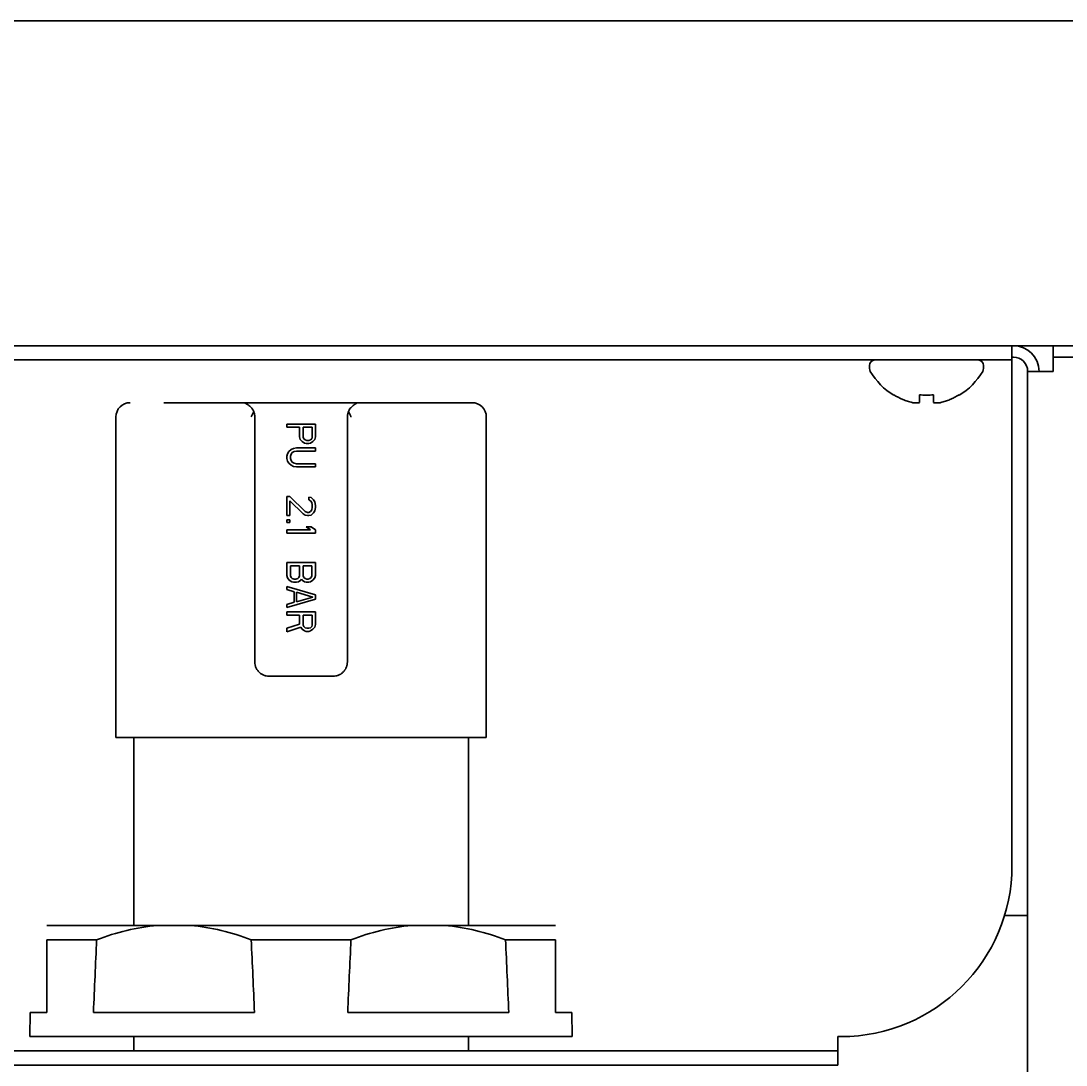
# Model space of a CAD drawing. Header units: inches. Extents: x 885 to 6823, y 710 to 5493.
# Drawn here: x 6583.1 to 6656.5, y 2304.4 to 2377.7 of the extents above; entities that cross this region are included whole.
import ezdxf

# ---------------------------------------------------------------- set-up
doc = ezdxf.new("R2010")
doc.units = ezdxf.units.IN
doc.layers.add('1', color=7, linetype='Continuous', true_color=0xffffff)

msp = doc.modelspace()

# ---------------------------------------------------------------- linework, layer by layer
at = {"layer": '1', "color": 7, "linetype": 'Continuous', "lineweight": 35}
for p, q in [((6797.858, 2377.656), (6195.658, 2377.656)), ((6178.758, 2354.856), (6814.758, 2354.856)), ((6652.658, 2353.856), (6652.658, 2354.856)), ((6655.558, 2354.056), (6655.558, 2354.856)), ((6648.658, 2353.856), (6565.151, 2353.856)), ((6652.658, 2353.856), (6648.658, 2353.856)), ((6652.758, 2354.056), (6652.658, 2354.056)), ((6652.658, 2352.856), (6652.658, 2353.856)), ((6657.858, 2354.056), (6655.558, 2354.056)), ((6655.558, 2353.056), (6655.558, 2354.056)), ((6642.658, 2353.456), (6642.658, 2353.256)), ((6650.658, 2353.256), (6650.658, 2353.456)), ((6653.758, 2353.056), (6655.558, 2353.056)), ((6653.758, 2282.088), (6653.758, 2353.056)), ((6652.658, 2318.356), (6652.658, 2352.856)), ((6644.358, 2351.377), (6644.358, 2351.411)), ((6648.958, 2351.411), (6648.958, 2351.377)), ((6593.129, 2350.856), (6598.713, 2350.856)), ((6599.849, 2350.856), (6598.703, 2350.856)), ((6599.849, 2350.856), (6600.005, 2350.856)), ((6600.005, 2350.856), (6605.512, 2350.856)), ((6605.512, 2350.856), (6606.804, 2350.856)), ((6614.758, 2350.856), (6606.804, 2350.856)), ((6589.758, 2349.856), (6589.758, 2327.356)), ((6599.508, 2349.856), (6599.508, 2332.656)), ((6603.758, 2349.356), (6601.758, 2349.356)), ((6601.758, 2349.356), (6601.758, 2349.133)), ((6603.758, 2348.464), (6603.758, 2349.356)), ((6606.008, 2332.656), (6606.008, 2349.856)), ((6615.758, 2327.356), (6615.758, 2349.856)), ((6601.758, 2349.133), (6602.652, 2349.133)), ((6602.652, 2349.133), (6602.652, 2348.464)), ((6602.907, 2349.133), (6603.546, 2349.133)), ((6602.907, 2348.427), (6602.907, 2349.133)), ((6603.546, 2349.133), (6603.546, 2348.427)), ((6602.652, 2348.464), (6602.694, 2348.279)), ((6602.694, 2348.279), (6602.822, 2348.13)), ((6602.822, 2348.13), (6602.992, 2348.019)), ((6602.95, 2348.316), (6602.907, 2348.427)), ((6603.035, 2348.241), (6602.95, 2348.316)), ((6602.992, 2348.019), (6603.12, 2347.982)), ((6603.163, 2348.204), (6603.035, 2348.241)), ((6603.12, 2347.982), (6603.29, 2347.982)), ((6603.29, 2348.204), (6603.163, 2348.204)), ((6603.418, 2348.241), (6603.29, 2348.204)), ((6603.29, 2347.982), (6603.418, 2348.019)), ((6603.503, 2348.316), (6603.418, 2348.241)), ((6603.418, 2348.019), (6603.588, 2348.13)), ((6603.546, 2348.427), (6603.503, 2348.316)), ((6603.588, 2348.13), (6603.716, 2348.279)), ((6603.716, 2348.279), (6603.758, 2348.464)), ((6601.801, 2347.276), (6601.758, 2347.09)), ((6601.758, 2347.09), (6601.758, 2346.942)), ((6601.886, 2347.424), (6601.801, 2347.276)), ((6602.056, 2347.573), (6601.886, 2347.424)), ((6602.014, 2347.09), (6602.056, 2347.239)), ((6602.014, 2346.942), (6602.014, 2347.09)), ((6602.226, 2347.647), (6602.056, 2347.573)), ((6602.056, 2347.239), (6602.141, 2347.35)), ((6602.141, 2347.35), (6602.269, 2347.424)), ((6602.439, 2347.684), (6602.226, 2347.647)), ((6602.269, 2347.424), (6602.439, 2347.462)), ((6603.758, 2347.684), (6602.439, 2347.684)), ((6602.439, 2347.462), (6603.758, 2347.462)), ((6603.758, 2347.462), (6603.758, 2347.684)), ((6601.758, 2346.942), (6601.801, 2346.756)), ((6601.801, 2346.756), (6601.886, 2346.608)), ((6601.886, 2346.608), (6602.056, 2346.459)), ((6602.056, 2346.793), (6602.014, 2346.942)), ((6602.141, 2346.682), (6602.056, 2346.793)), ((6602.056, 2346.459), (6602.226, 2346.385)), ((6602.269, 2346.608), (6602.141, 2346.682)), ((6602.226, 2346.385), (6602.439, 2346.348)), ((6602.439, 2346.57), (6602.269, 2346.608)), ((6603.758, 2346.57), (6602.439, 2346.57)), ((6602.439, 2346.348), (6603.758, 2346.348)), ((6603.758, 2346.348), (6603.758, 2346.57)), ((6601.971, 2344.268), (6601.758, 2344.268)), ((6601.758, 2344.268), (6601.758, 2342.931)), ((6603.035, 2343.228), (6601.971, 2344.268)), ((6603.46, 2344.194), (6603.29, 2344.231)), ((6603.29, 2344.231), (6603.29, 2344.045)), ((6603.631, 2344.045), (6603.46, 2344.194)), ((6601.971, 2342.931), (6601.971, 2343.971)), ((6601.971, 2343.971), (6602.907, 2343.043)), ((6603.29, 2344.045), (6603.418, 2343.971)), ((6603.418, 2343.971), (6603.503, 2343.859)), ((6603.503, 2343.34), (6603.418, 2343.228)), ((6603.503, 2343.859), (6603.546, 2343.674)), ((6603.546, 2343.525), (6603.503, 2343.34)), ((6603.546, 2343.674), (6603.546, 2343.525)), ((6603.716, 2343.897), (6603.631, 2344.045)), ((6603.758, 2343.637), (6603.716, 2343.897)), ((6603.716, 2343.265), (6603.758, 2343.488)), ((6603.758, 2343.488), (6603.758, 2343.637)), ((6601.758, 2342.931), (6601.971, 2342.931)), ((6601.971, 2342.634), (6601.758, 2342.634)), ((6601.758, 2342.634), (6601.758, 2342.448)), ((6601.971, 2342.448), (6601.971, 2342.634)), ((6602.907, 2343.043), (6603.035, 2342.968)), ((6603.205, 2343.154), (6603.035, 2343.228)), ((6603.035, 2342.968), (6603.205, 2342.931)), ((6603.29, 2343.154), (6603.205, 2343.154)), ((6603.205, 2342.931), (6603.29, 2342.931)), ((6603.418, 2343.228), (6603.29, 2343.154)), ((6603.29, 2342.931), (6603.46, 2342.968)), ((6603.46, 2342.968), (6603.631, 2343.117)), ((6603.631, 2343.117), (6603.716, 2343.265)), ((6601.758, 2342.448), (6601.971, 2342.448)), ((6603.418, 2341.928), (6601.758, 2341.928)), ((6601.758, 2341.928), (6601.758, 2341.706)), ((6603.46, 2342.151), (6603.12, 2342.151)), ((6603.12, 2342.151), (6603.418, 2341.928)), ((6603.758, 2341.928), (6603.46, 2342.151)), ((6603.758, 2341.706), (6603.758, 2341.928)), ((6601.758, 2341.706), (6603.758, 2341.706)), ((6603.758, 2339.626), (6601.758, 2339.626)), ((6601.758, 2339.626), (6601.758, 2338.735)), ((6602.014, 2339.403), (6602.652, 2339.403)), ((6602.014, 2338.698), (6602.014, 2339.403)), ((6602.652, 2339.403), (6602.652, 2338.698)), ((6602.907, 2338.698), (6602.907, 2339.403)), ((6602.907, 2339.403), (6603.503, 2339.403)), ((6603.503, 2339.403), (6603.503, 2338.698)), ((6603.758, 2338.735), (6603.758, 2339.626)), ((6601.758, 2338.735), (6601.801, 2338.549)), ((6601.801, 2338.549), (6601.928, 2338.401)), ((6601.928, 2338.401), (6602.099, 2338.289)), ((6602.056, 2338.586), (6602.014, 2338.698)), ((6602.141, 2338.512), (6602.056, 2338.586)), ((6602.099, 2338.289), (6602.226, 2338.252)), ((6602.269, 2338.475), (6602.141, 2338.512)), ((6602.226, 2338.252), (6602.439, 2338.252)), ((6602.397, 2338.475), (6602.269, 2338.475)), ((6602.524, 2338.512), (6602.397, 2338.475)), ((6602.439, 2338.252), (6602.567, 2338.289)), ((6602.609, 2338.586), (6602.524, 2338.512)), ((6602.567, 2338.289), (6602.737, 2338.401)), ((6602.652, 2338.698), (6602.609, 2338.586)), ((6602.737, 2338.401), (6602.78, 2338.475)), ((6602.78, 2338.475), (6602.822, 2338.401)), ((6602.822, 2338.401), (6602.992, 2338.289)), ((6602.95, 2338.586), (6602.907, 2338.698)), ((6603.035, 2338.512), (6602.95, 2338.586)), ((6602.992, 2338.289), (6603.12, 2338.252)), ((6603.163, 2338.475), (6603.035, 2338.512)), ((6603.12, 2338.252), (6603.29, 2338.252)), ((6603.248, 2338.475), (6603.163, 2338.475)), ((6603.375, 2338.512), (6603.248, 2338.475)), ((6603.29, 2338.252), (6603.418, 2338.289)), ((6603.46, 2338.586), (6603.375, 2338.512)), ((6603.418, 2338.289), (6603.588, 2338.401)), ((6603.503, 2338.698), (6603.46, 2338.586)), ((6603.588, 2338.401), (6603.716, 2338.549)), ((6603.716, 2338.549), (6603.758, 2338.735)), ((6603.758, 2337.361), (6601.758, 2337.955)), ((6601.758, 2337.955), (6601.758, 2337.732)), ((6601.758, 2337.732), (6602.269, 2337.584)), ((6602.269, 2337.584), (6602.269, 2336.841)), ((6602.439, 2336.878), (6602.439, 2337.546)), ((6602.439, 2337.546), (6603.588, 2337.212)), ((6601.758, 2336.47), (6603.758, 2337.064)), ((6602.269, 2336.841), (6601.758, 2336.692)), ((6603.588, 2337.212), (6602.439, 2336.878)), ((6603.758, 2337.064), (6603.758, 2337.361)), ((6601.758, 2336.692), (6601.758, 2336.47)), ((6603.758, 2336.172), (6601.758, 2336.172)), ((6601.758, 2336.172), (6601.758, 2335.95)), ((6603.758, 2335.281), (6603.758, 2336.172)), ((6601.758, 2335.95), (6602.652, 2335.95)), ((6602.652, 2335.318), (6601.758, 2335.021)), ((6602.652, 2335.95), (6602.652, 2335.318)), ((6602.907, 2335.95), (6603.546, 2335.95)), ((6602.907, 2335.244), (6602.907, 2335.95)), ((6603.546, 2335.95), (6603.546, 2335.244)), ((6603.716, 2335.096), (6603.758, 2335.281)), ((6601.758, 2334.761), (6602.737, 2335.096)), ((6601.758, 2335.021), (6601.758, 2334.761)), ((6602.737, 2335.096), (6602.822, 2334.947)), ((6602.822, 2334.947), (6602.992, 2334.836)), ((6602.95, 2335.133), (6602.907, 2335.244)), ((6603.035, 2335.058), (6602.95, 2335.133)), ((6602.992, 2334.836), (6603.12, 2334.798)), ((6603.163, 2335.021), (6603.035, 2335.058)), ((6603.12, 2334.798), (6603.29, 2334.798)), ((6603.29, 2335.021), (6603.163, 2335.021)), ((6603.418, 2335.058), (6603.29, 2335.021)), ((6603.29, 2334.798), (6603.418, 2334.836)), ((6603.503, 2335.133), (6603.418, 2335.058)), ((6603.418, 2334.836), (6603.588, 2334.947)), ((6603.546, 2335.244), (6603.503, 2335.133)), ((6603.588, 2334.947), (6603.716, 2335.096)), ((6600.508, 2331.656), (6605.008, 2331.656)), ((6589.758, 2327.356), (6615.758, 2327.356)), ((6591.008, 2327.356), (6591.008, 2314.156)), ((6614.508, 2314.156), (6614.508, 2327.356)), ((6652.133, 2314.856), (6653.752, 2314.856)), ((6584.908, 2314.156), (6592.675, 2314.156)), ((6592.675, 2314.156), (6594.991, 2314.156)), ((6594.991, 2314.156), (6610.525, 2314.156)), ((6610.525, 2314.156), (6612.841, 2314.156)), ((6612.841, 2314.156), (6620.608, 2314.156)), ((6588.408, 2313.156), (6584.908, 2313.156)), ((6584.908, 2313.156), (6584.908, 2308.056)), ((6606.258, 2313.156), (6599.259, 2313.156)), ((6620.608, 2313.156), (6617.109, 2313.156)), ((6620.608, 2308.056), (6620.608, 2313.156)), ((6583.752, 2308.056), (6583.722, 2306.356)), ((6583.752, 2308.056), (6584.908, 2308.056)), ((6599.487, 2308.056), (6588.179, 2308.056)), ((6617.337, 2308.056), (6606.029, 2308.056)), ((6621.765, 2308.056), (6620.608, 2308.056)), ((6621.794, 2306.356), (6621.765, 2308.056)), ((6583.722, 2306.356), (6621.794, 2306.356)), ((6591.008, 2306.356), (6591.008, 2305.356)), ((6614.508, 2305.356), (6614.508, 2306.356)), ((6640.427, 2305.356), (6640.427, 2306.356)), ((6640.658, 2306.356), (6640.427, 2306.356)), ((6597.088, 2305.356), (6565.088, 2305.356)), ((6608.427, 2305.356), (6597.088, 2305.356)), ((6608.427, 2305.356), (6640.427, 2305.356)), ((6640.427, 2304.356), (6640.427, 2305.356)), ((6597.088, 2304.356), (6565.088, 2304.356)), ((6608.427, 2304.356), (6597.088, 2304.356)), ((6640.427, 2304.356), (6608.427, 2304.356))]:
    msp.add_line(p, q, dxfattribs=at)
for centre, radius, start, end in [((6652.758, 2353.056), 1.8, 0, 90), ((6643.058, 2353.456), 0.4, 90, 180), ((6650.258, 2353.456), 0.4, 0, 90), ((6652.758, 2353.056), 1, 0, 90), ((6643.058, 2353.256), 0.4, 180, 210.30118), ((6646.857, 2355.476), 4.8, 210.30118, 238.62729), ((6646.459, 2355.476), 4.8, 301.37271, 329.69882), ((6650.258, 2353.256), 0.4, 329.69882, 0), ((6590.758, 2349.856), 1, 90.00153, 180), ((6614.758, 2349.856), 1, 0, 90), ((6640.658, 2318.356), 12, 270, 0)]:
    msp.add_arc(centre, radius, start, end, dxfattribs=at)
for centre, major_axis, start_param, end_param in [((8923.991, 2171.055), (0, 2700.641), 1.518154, 1.520046), ((4263.675, 2171.055), (0, 2700.641), 4.76314, 4.765031), ((8941.841, 2171.055), (0, -2700.641), 4.659747, 4.661638), ((4281.525, 2171.055), (0, -2700.641), 1.621547, 1.623438)]:
    msp.add_ellipse(centre, major_axis=major_axis, ratio=0.866025, start_param=start_param, end_param=end_param, dxfattribs=at)
for points, knots in [([(6644.358, 2351.411), (6644.561, 2351.286), (6644.771, 2351.178), (6645.096, 2351.04), (6645.206, 2350.998), (6645.429, 2350.923), (6645.543, 2350.889), (6645.658, 2350.86)], [0, 0, 0, 0, 0.5, 0.5, 0.75, 0.75, 1, 1, 1, 1]), ([(6647.158, 2351.411), (6647.158, 2351.286), (6647.158, 2351.178), (6647.158, 2351.04), (6647.158, 2350.998), (6647.158, 2350.923), (6647.158, 2350.889), (6647.158, 2350.86)], [0, 0, 0, 0, 0.5, 0.5, 0.75, 0.75, 1, 1, 1, 1]), ([(6599.04, 2350.702), (6599.011, 2350.72), (6598.957, 2350.755), (6598.884, 2350.798), (6598.819, 2350.83), (6598.762, 2350.851), (6598.728, 2350.856), (6598.713, 2350.856), (6598.713, 2350.856), (6598.713, 2350.856)], [0, 0, 0, 0, 0.199998, 0.399997, 0.599995, 0.799994, 0.999992, 0.999992, 1, 1, 1, 1]), ([(6599.43, 2350.244), (6599.418, 2350.272), (6599.405, 2350.299), (6599.379, 2350.349), (6599.365, 2350.373), (6599.335, 2350.418), (6599.32, 2350.44), (6599.288, 2350.482), (6599.272, 2350.502), (6599.238, 2350.539), (6599.221, 2350.557), (6599.186, 2350.591), (6599.168, 2350.607), (6599.114, 2350.652), (6599.078, 2350.679), (6599.04, 2350.702)], [0, 0, 0, 0, 0.125, 0.125, 0.25, 0.25, 0.375, 0.375, 0.5, 0.5, 0.625, 0.625, 0.75, 0.75, 1, 1, 1, 1]), ([(6606.477, 2350.702), (6606.439, 2350.679), (6606.402, 2350.652), (6606.331, 2350.593), (6606.296, 2350.559), (6606.246, 2350.503), (6606.23, 2350.483), (6606.197, 2350.441), (6606.182, 2350.419), (6606.138, 2350.35), (6606.11, 2350.3), (6606.087, 2350.244)], [0, 0, 0, 0, 0.25, 0.25, 0.5, 0.5, 0.625, 0.625, 0.75, 0.75, 1, 1, 1, 1]), ([(6599.43, 2350.244), (6599.416, 2350.213), (6599.402, 2350.181), (6599.373, 2350.117), (6599.358, 2350.085), (6599.328, 2350.02), (6599.313, 2349.987), (6599.283, 2349.921), (6599.269, 2349.888), (6599.254, 2349.856)], [0, 0, 0, 0, 0.25, 0.25, 0.5, 0.5, 0.75, 0.75, 1, 1, 1, 1]), ([(6599.43, 2350.244), (6599.443, 2350.213), (6599.454, 2350.181), (6599.474, 2350.117), (6599.482, 2350.085), (6599.495, 2350.02), (6599.5, 2349.987), (6599.507, 2349.921), (6599.508, 2349.888), (6599.508, 2349.856)], [0, 0, 0, 0, 0.25, 0.25, 0.5, 0.5, 0.75, 0.75, 1, 1, 1, 1]), ([(6606.087, 2350.244), (6606.073, 2350.212), (6606.062, 2350.18), (6606.042, 2350.116), (6606.034, 2350.084), (6606.021, 2350.019), (6606.016, 2349.987), (6606.012, 2349.938), (6606.01, 2349.921), (6606.009, 2349.897), (6606.009, 2349.888), (6606.008, 2349.872), (6606.008, 2349.864), (6606.008, 2349.856)], [0, 0, 0, 0, 0.25, 0.25, 0.5, 0.5, 0.75, 0.75, 0.875, 0.875, 0.9375, 0.9375, 1, 1, 1, 1]), ([(6606.262, 2349.856), (6606.259, 2349.864), (6606.255, 2349.872), (6606.248, 2349.888), (6606.244, 2349.897), (6606.233, 2349.921), (6606.226, 2349.938), (6606.203, 2349.987), (6606.188, 2350.019), (6606.159, 2350.084), (6606.144, 2350.116), (6606.115, 2350.18), (6606.1, 2350.212), (6606.087, 2350.244)], [0, 0, 0, 0, 0.0625, 0.0625, 0.125, 0.125, 0.25, 0.25, 0.5, 0.5, 0.75, 0.75, 1, 1, 1, 1]), ([(6599.508, 2332.656), (6599.508, 2332.588), (6599.515, 2332.522), (6599.532, 2332.44), (6599.535, 2332.423), (6599.544, 2332.391), (6599.557, 2332.343), (6599.585, 2332.266), (6599.614, 2332.207), (6599.645, 2332.149), (6599.663, 2332.12), (6599.718, 2332.039), (6599.76, 2331.989), (6599.829, 2331.921), (6599.854, 2331.899), (6599.905, 2331.858), (6599.931, 2331.839), (6600.012, 2331.785), (6600.069, 2331.755), (6600.144, 2331.724), (6600.159, 2331.718), (6600.189, 2331.708), (6600.205, 2331.703), (6600.252, 2331.688), (6600.283, 2331.681), (6600.378, 2331.662), (6600.443, 2331.656), (6600.508, 2331.656)], [0, 0, 0, 0, 0.125, 0.125, 0.15625, 0.15625, 0.1875, 0.25, 0.3125, 0.3125, 0.375, 0.375, 0.5, 0.5, 0.5625, 0.5625, 0.625, 0.625, 0.75, 0.75, 0.78125, 0.78125, 0.8125, 0.8125, 0.875, 0.875, 1, 1, 1, 1]), ([(6605.008, 2331.656), (6605.074, 2331.656), (6605.139, 2331.662), (6605.219, 2331.678), (6605.235, 2331.681), (6605.266, 2331.689), (6605.313, 2331.702), (6605.389, 2331.729), (6605.448, 2331.757), (6605.49, 2331.779), (6605.505, 2331.787), (6605.533, 2331.804), (6605.546, 2331.813), (6605.614, 2331.858), (6605.665, 2331.898), (6605.734, 2331.967), (6605.756, 2331.991), (6605.787, 2332.028), (6605.798, 2332.041), (6605.817, 2332.068), (6605.827, 2332.081), (6605.873, 2332.149), (6605.904, 2332.206), (6605.936, 2332.282), (6605.942, 2332.298), (6605.954, 2332.329), (6605.959, 2332.345), (6605.974, 2332.393), (6605.982, 2332.425), (6606.002, 2332.522), (6606.008, 2332.588), (6606.008, 2332.656)], [0, 0, 0, 0, 0.125, 0.125, 0.15625, 0.15625, 0.1875, 0.25, 0.3125, 0.3125, 0.34375, 0.34375, 0.375, 0.375, 0.5, 0.5, 0.5625, 0.5625, 0.59375, 0.59375, 0.625, 0.625, 0.75, 0.75, 0.78125, 0.78125, 0.8125, 0.8125, 0.875, 0.875, 1, 1, 1, 1]), ([(6588.408, 2313.156), (6589.102, 2313.417), (6589.805, 2313.636), (6591.226, 2313.974), (6591.946, 2314.094), (6592.675, 2314.156)], [0, 0, 0, 0, 0.5, 0.5, 1, 1, 1, 1]), ([(6594.991, 2314.156), (6595.721, 2314.094), (6596.44, 2313.974), (6597.862, 2313.636), (6598.564, 2313.417), (6599.259, 2313.156)], [0, 0, 0, 0, 0.5, 0.5, 1, 1, 1, 1]), ([(6606.258, 2313.156), (6606.952, 2313.417), (6607.655, 2313.636), (6609.076, 2313.974), (6609.796, 2314.094), (6610.525, 2314.156)], [0, 0, 0, 0, 0.5, 0.5, 1, 1, 1, 1]), ([(6612.841, 2314.156), (6613.571, 2314.094), (6614.29, 2313.974), (6615.712, 2313.636), (6616.414, 2313.417), (6617.109, 2313.156)], [0, 0, 0, 0, 0.5, 0.5, 1, 1, 1, 1])]:
    msp.add_open_spline(points, degree=3, knots=knots, dxfattribs=at)
for points in [[(6646.158, 2351.411), (6646.325, 2351.388), (6646.658, 2351.366), (6646.992, 2351.388), (6647.158, 2351.411)], [(6646.158, 2350.86), (6646.158, 2350.874), (6646.158, 2350.903), (6646.158, 2350.954), (6646.158, 2351.01), (6646.158, 2351.072), (6646.158, 2351.138), (6646.158, 2351.213), (6646.158, 2351.3), (6646.158, 2351.371), (6646.158, 2351.411)], [(6647.658, 2350.86), (6647.713, 2350.874), (6647.821, 2350.903), (6647.982, 2350.954), (6648.141, 2351.01), (6648.296, 2351.072), (6648.448, 2351.138), (6648.605, 2351.213), (6648.771, 2351.3), (6648.894, 2351.371), (6648.958, 2351.411)], [(6606.804, 2350.856), (6606.775, 2350.856), (6606.713, 2350.84), (6606.604, 2350.783), (6606.521, 2350.73), (6606.477, 2350.702)], [(6645.658, 2350.86), (6645.682, 2350.857), (6645.729, 2350.852), (6645.801, 2350.846), (6645.872, 2350.844), (6645.944, 2350.844), (6646.015, 2350.846), (6646.087, 2350.851), (6646.134, 2350.857), (6646.158, 2350.86)], [(6647.158, 2350.86), (6647.184, 2350.856), (6647.236, 2350.851), (6647.309, 2350.846), (6647.381, 2350.844), (6647.451, 2350.844), (6647.52, 2350.847), (6647.589, 2350.852), (6647.635, 2350.857), (6647.658, 2350.86)]]:
    msp.add_open_spline(points, degree=3, dxfattribs=at)

doc.saveas('drawing.dxf')
